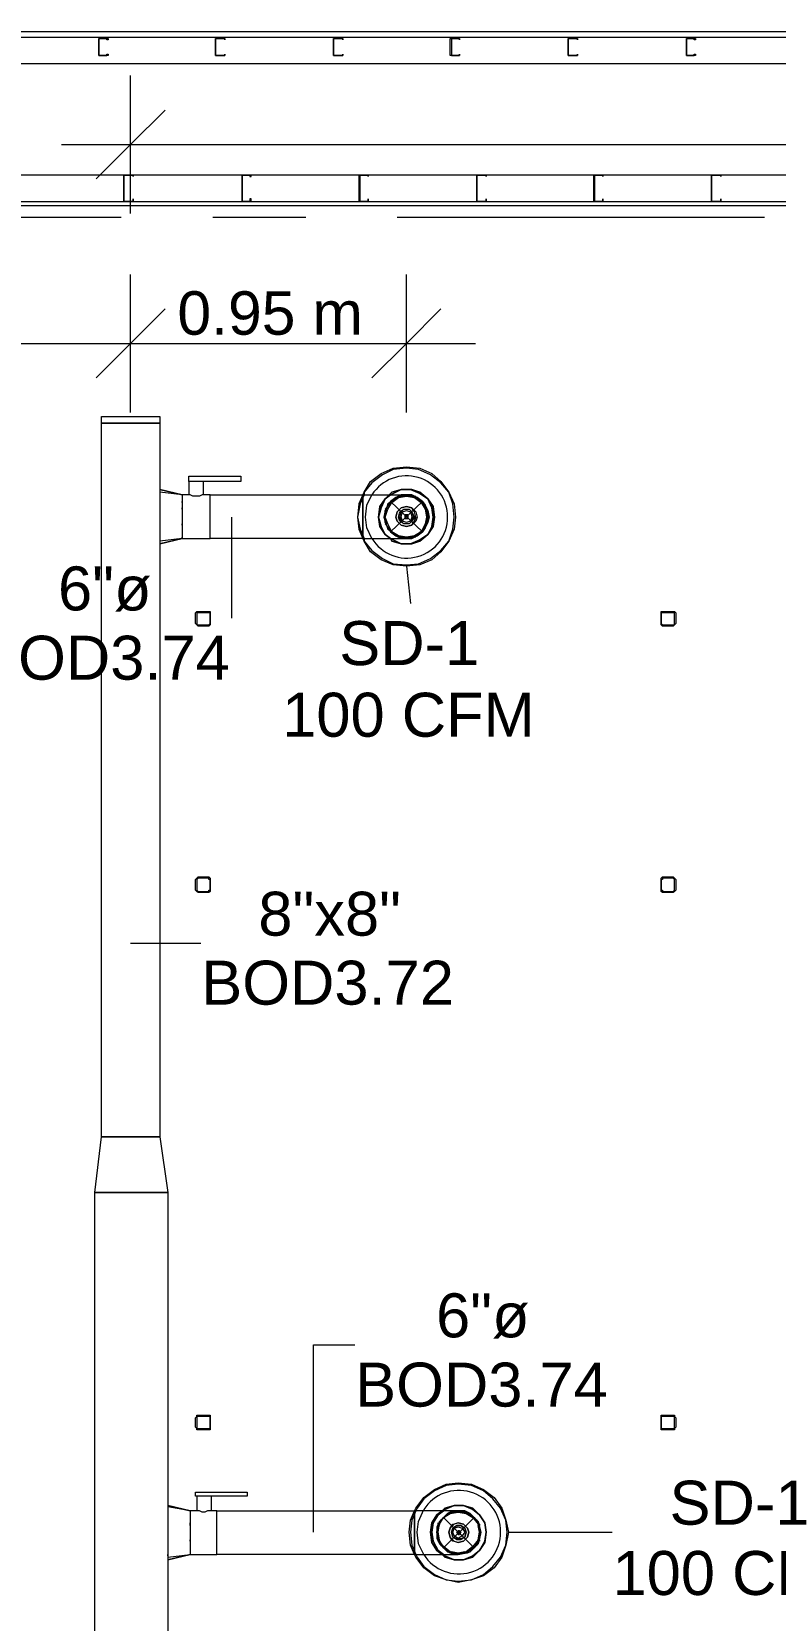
# Model space of a CAD drawing. Header units: metres. Extents: x -2 to 237, y -8 to 52.
# Drawn here: x 36.29 to 38.86, y 28.18 to 33.67 of the extents above; entities that cross this region are included whole.
import ezdxf

# ---------------------------------------------------------------- set-up
doc = ezdxf.new("R2010")
doc.units = ezdxf.units.M
doc.layers.add('HVAC - Ductos', color=5, linetype='Continuous', lineweight=0)
doc.layers.add('PDF2_Text', color=7, linetype='Continuous', lineweight=0)
doc.layers.add('PDF2_Geometry', color=7, linetype='Continuous', lineweight=0, true_color=0xaaaaaa)
doc.styles.add('PDF Helvetica', font='')
doc.styles.get('PDF Helvetica').set_extended_font_data('Helvetica')

msp = doc.modelspace()

# ---------------------------------------------------------------- linework, layer by layer
at = {"layer": 'HVAC - Ductos', "lineweight": 0}
for points in [[(36.632, 33.0411), (36.632, 33.2796), (36.632, 33.5181)], [(36.7512, 33.3988), (36.632, 33.2796), (36.5127, 33.1604)], [(36.3935, 33.2796), (42.4015, 33.2796)], [(36.632, 32.3532), (36.632, 32.5917), (36.632, 32.8301)], [(37.5859, 32.3532), (37.5859, 32.5917), (37.5859, 32.8301)], [(36.7512, 32.7109), (36.632, 32.5917), (36.5127, 32.4724)], [(37.7051, 32.7109), (37.5859, 32.5917), (37.4666, 32.4724)], [(32.7199, 32.5917), (36.632, 32.5917), (37.8244, 32.5917)], [(36.7329, 32.0872), (36.8108, 32.0688), (36.8108, 32.0643), (36.8108, 32.0597), (36.8108, 32.0459), (36.8108, 32.0321), (36.8108, 32.0138), (36.8108, 31.9909), (36.8108, 31.9725), (36.8108, 31.9541), (36.8108, 31.9404), (36.8108, 31.9266), (36.8108, 31.9221), (36.8108, 31.9175), (36.9072, 31.9175), (36.9072, 31.9266), (36.9072, 31.9404), (36.9072, 31.9541), (36.9072, 31.9725), (36.9072, 31.9909), (36.9072, 32.0138), (36.9072, 32.0321), (36.9072, 32.0459), (36.9072, 32.0597), (36.9072, 32.0688), (37.4346, 32.0688), (37.4392, 32.078), (37.462, 32.1146), (37.4988, 32.1422), (37.54, 32.1606), (37.5859, 32.1652), (37.6317, 32.1606), (37.6731, 32.1422), (37.7051, 32.1146), (37.7327, 32.078), (37.751, 32.0367), (37.7556, 31.9909), (37.751, 31.9495), (37.7327, 31.9083), (37.7051, 31.8716), (37.6731, 31.8441), (37.6317, 31.8258), (37.5859, 31.8212), (37.54, 31.8258), (37.4988, 31.8441), (37.462, 31.8716), (37.4392, 31.9083), (37.4346, 31.9175), (36.9072, 31.9175), (36.9072, 31.9266), (36.9072, 31.9404), (36.9072, 31.9541), (36.9072, 31.9725), (36.9072, 31.9909), (36.9072, 32.0138), (36.9072, 32.0321), (36.9072, 32.0459), (36.9072, 32.0597), (36.9072, 32.0688), (36.8842, 32.0688), (36.8842, 32.1146), (36.8796, 32.1146), (36.8705, 32.1146), (36.8659, 32.1146), (36.8613, 32.1146), (36.8521, 32.1146), (36.8475, 32.1146), (36.8429, 32.1146), (36.8384, 32.1146), (36.8338, 32.1146), (36.8338, 32.0688), (36.8108, 32.0688), (36.7329, 32.078)], [(37.4392, 31.9175), (37.4392, 31.9083), (37.4666, 31.8762), (37.5034, 31.8487), (37.54, 31.8303), (37.5859, 31.8258), (37.6272, 31.8303), (37.6685, 31.8487), (37.7051, 31.8762), (37.7327, 31.9083), (37.7464, 31.9495), (37.751, 31.9909), (37.7464, 32.0367), (37.7327, 32.078), (37.7051, 32.1101), (37.6685, 32.1376), (37.6272, 32.156), (37.5859, 32.1606), (37.54, 32.156), (37.5034, 32.1376), (37.4666, 32.1101), (37.4392, 32.078), (37.4392, 32.0688)], [(36.8108, 32.0688), (36.7329, 32.0872), (36.7329, 32.0826), (36.7329, 32.078), (36.7329, 32.0688)], [(36.7329, 32.0643), (36.7329, 32.0459), (36.7329, 32.0413), (36.7329, 32.0367), (36.7329, 32.0275), (36.7329, 32.0138), (36.7329, 32.0092), (36.7329, 32.0046), (36.7329, 31.9817), (36.7329, 31.9771), (36.7329, 31.9725), (36.7329, 31.9587), (36.7329, 31.9495), (36.7329, 31.945)], [(36.8842, 32.0688), (36.8796, 32.0688), (36.8705, 32.0643), (36.8659, 32.0643), (36.8567, 32.0643), (36.8475, 32.0643), (36.8384, 32.0688), (36.8338, 32.0688)], [(37.4392, 32.0688), (37.4254, 32.0367), (37.4163, 31.9909), (37.4209, 31.9495), (37.4346, 31.9175)], [(37.4346, 32.0688), (37.4209, 32.0367), (37.4163, 31.9909), (37.4254, 31.9495), (37.4392, 31.9175)], [(37.4346, 31.9175), (37.4346, 31.9266), (37.4346, 31.9404), (37.4346, 31.9541), (37.4346, 31.9725), (37.4346, 31.9909), (37.4346, 32.0138), (37.4346, 32.0321), (37.4346, 32.0459), (37.4346, 32.0597), (37.4346, 32.0688), (37.4529, 32.0688), (37.4942, 32.0688), (37.5309, 32.0688), (37.563, 32.0688), (37.5813, 32.0688), (37.5859, 32.0688), (37.6043, 32.0688), (37.6226, 32.0597), (37.6409, 32.0459), (37.6501, 32.0321), (37.6593, 32.0138), (37.6639, 31.9909), (37.6593, 31.9725), (37.6501, 31.9541), (37.6409, 31.9404), (37.6226, 31.9266), (37.6043, 31.9175), (37.5859, 31.9175), (37.5813, 31.9175), (37.5859, 31.9175), (37.6043, 31.9175), (37.6226, 31.9266), (37.6409, 31.9404), (37.6501, 31.9541), (37.6593, 31.9725), (37.6639, 31.9909), (37.6593, 32.0138), (37.6501, 32.0321), (37.6409, 32.0459), (37.6226, 32.0597), (37.6043, 32.0688), (37.5859, 32.0688), (37.5768, 32.0688), (37.5859, 32.0688)], [(37.4346, 32.0688), (37.4346, 32.0597), (37.4346, 32.0459), (37.4346, 32.0321), (37.4346, 32.0138), (37.4346, 31.9909), (37.4346, 31.9725), (37.4346, 31.9541), (37.4346, 31.9404), (37.4346, 31.9266), (37.4346, 31.9175), (37.4758, 31.9175), (37.5171, 31.9175), (37.5492, 31.9175), (37.5722, 31.9175), (37.5859, 31.9175)], [(37.4666, 31.9175), (37.4483, 31.9541), (37.4437, 31.9909), (37.4483, 32.0321), (37.4666, 32.0688)], [(37.5126, 32.0184), (37.5171, 32.0229), (37.5354, 32.0459), (37.5492, 32.0551), (37.5676, 32.0643), (37.5859, 32.0688), (37.6043, 32.0643), (37.6226, 32.0551), (37.6363, 32.0459), (37.6501, 32.0321), (37.6547, 32.0138), (37.6593, 31.9909), (37.6547, 31.9725), (37.6501, 31.9541), (37.6363, 31.9404), (37.6226, 31.9312), (37.6043, 31.9221), (37.5859, 31.9175), (37.5676, 31.9221), (37.5492, 31.9312), (37.5354, 31.9404), (37.5171, 31.9633), (37.5126, 31.9679)], [(37.5768, 32.0688), (37.5676, 32.0688), (37.5492, 32.0597), (37.5309, 32.0459), (37.5217, 32.0321), (37.5126, 32.0138), (37.5217, 32.0321), (37.5354, 32.0459), (37.5538, 32.0597), (37.5584, 32.0643)], [(37.5584, 32.0597), (37.5859, 32.0688), (37.6088, 32.0597)], [(37.6134, 32.0643), (37.618, 32.0643)], [(37.618, 32.0597), (37.6363, 32.0459), (37.6501, 32.0229)], [(37.6547, 32.0229), (37.6547, 32.0184)], [(36.9805, 31.9909), (36.9805, 31.6423)], [(37.5171, 31.9679), (37.5126, 31.9909), (37.5126, 32.0138), (37.508, 31.9909), (37.5126, 31.9725), (37.5217, 31.9541), (37.5309, 31.9404), (37.5492, 31.9266), (37.5676, 31.9175), (37.5813, 31.9175)], [(37.5126, 31.9955), (37.5171, 32.0184)], [(37.6088, 31.9221), (37.5859, 31.9175), (37.5584, 31.9221), (37.5538, 31.9266), (37.5354, 31.9404), (37.5217, 31.9541), (37.5126, 31.9725), (37.5126, 31.9909)], [(37.6547, 32.0184), (37.6593, 31.9909), (37.6547, 31.9679)], [(37.6547, 31.9679), (37.6547, 31.9633)], [(36.7329, 31.9404), (36.7329, 31.9221)], [(36.8108, 31.9175), (36.8108, 31.9221), (36.8108, 31.9175), (36.7329, 31.9083)], [(36.7329, 31.9175), (36.7329, 31.9083), (36.7329, 31.9037), (36.7329, 31.8991)], [(36.7329, 31.8991), (36.8108, 31.9175), (36.7329, 31.8991)], [(37.618, 31.9221), (37.6134, 31.9221)], [(37.6501, 31.9633), (37.6363, 31.9404), (37.618, 31.9266)], [(37.5859, 31.8212), (37.5997, 31.6927)], [(36.632, 30.5187), (36.875, 30.5187)], [(37.2649, 28.4824), (37.2649, 29.129), (37.4071, 29.129)], [(36.7604, 28.5741), (36.8384, 28.5557), (36.8384, 28.5511), (36.8384, 28.5465), (36.8384, 28.5328), (36.8384, 28.5191), (36.8384, 28.5007), (36.8384, 28.4824), (36.8384, 28.4594), (36.8384, 28.4411), (36.8384, 28.4273), (36.8384, 28.4136), (36.8384, 28.409), (36.8384, 28.4044), (36.9301, 28.4044), (36.9301, 28.409), (36.9301, 28.4136), (36.9301, 28.4273), (36.9301, 28.4411), (36.9301, 28.4594), (36.9301, 28.4824), (36.9301, 28.5007), (36.9301, 28.5191), (36.9301, 28.5328), (36.9301, 28.5465), (36.9301, 28.5557), (37.6134, 28.5557), (37.618, 28.5649), (37.6455, 28.6016), (37.6823, 28.6291), (37.7235, 28.6474), (37.7648, 28.652), (37.8106, 28.6474), (37.8519, 28.6291), (37.8886, 28.6016), (37.9161, 28.5649), (37.9299, 28.5236), (37.9391, 28.4824), (37.9299, 28.4365), (37.9161, 28.3952), (37.8886, 28.3585), (37.8519, 28.331), (37.8106, 28.3173), (37.7648, 28.3081), (37.7235, 28.3173), (37.6823, 28.331), (37.6455, 28.3585), (37.618, 28.3952), (37.6134, 28.4044), (36.9301, 28.4044), (36.9301, 28.409), (36.9301, 28.4136), (36.9301, 28.4273), (36.9301, 28.4411), (36.9301, 28.4594), (36.9301, 28.4824), (36.9301, 28.5007), (36.9301, 28.5191), (36.9301, 28.5328), (36.9301, 28.5465), (36.9301, 28.5557), (36.9117, 28.5557), (36.9117, 28.6062), (36.9072, 28.6062), (36.9026, 28.6062), (36.898, 28.6062), (36.8934, 28.6062), (36.8842, 28.6062), (36.8796, 28.6062), (36.8705, 28.6062), (36.8659, 28.6062), (36.8613, 28.6062), (36.8613, 28.5557), (36.8384, 28.5557), (36.7604, 28.5695)], [(37.618, 28.4044), (37.6226, 28.3952), (37.6455, 28.3631), (37.6823, 28.3356), (37.7235, 28.3173), (37.7648, 28.3127), (37.8106, 28.3173), (37.8519, 28.3356), (37.884, 28.3631), (37.9115, 28.3952), (37.9299, 28.4365), (37.9345, 28.4824), (37.9299, 28.5236), (37.9115, 28.5649), (37.884, 28.597), (37.8519, 28.6245), (37.8106, 28.6429), (37.7648, 28.6474), (37.7235, 28.6429), (37.6823, 28.6245), (37.6455, 28.597), (37.6226, 28.5649), (37.618, 28.5557)], [(36.8384, 28.5557), (36.7604, 28.5741), (36.7604, 28.5695), (36.7604, 28.5649), (36.7604, 28.5557)], [(37.6455, 28.4044), (37.6272, 28.4411), (37.6226, 28.4824), (37.6272, 28.5191), (37.6455, 28.5603)], [(36.7604, 28.5511), (36.7604, 28.5328), (36.7604, 28.5282), (36.7604, 28.5236), (36.7604, 28.5145), (36.7604, 28.5007), (36.7604, 28.4961), (36.7604, 28.4915), (36.7604, 28.4686), (36.7604, 28.464), (36.7604, 28.4594), (36.7604, 28.4457), (36.7604, 28.4365), (36.7604, 28.4319), (36.7604, 28.4273), (36.7604, 28.409)], [(36.9117, 28.5557), (36.9072, 28.5557), (36.9026, 28.5557), (36.898, 28.5557), (36.8888, 28.5511), (36.8796, 28.5511), (36.8705, 28.5557), (36.8659, 28.5557), (36.8613, 28.5557)], [(37.6134, 28.4044), (37.5997, 28.4365), (37.5951, 28.4824), (37.5997, 28.5236), (37.6134, 28.5557)], [(37.618, 28.5557), (37.6043, 28.5236), (37.5997, 28.4824), (37.6043, 28.4365), (37.618, 28.4044)], [(37.7648, 28.5557), (37.7602, 28.5557), (37.7418, 28.5557), (37.7143, 28.5557), (37.6731, 28.5557), (37.6317, 28.5557), (37.6134, 28.5557), (37.6134, 28.5465), (37.6134, 28.5328), (37.6134, 28.5191), (37.6134, 28.5007), (37.6134, 28.4824), (37.6134, 28.4594), (37.6134, 28.4411), (37.6134, 28.4273), (37.6134, 28.4136), (37.6134, 28.409), (37.6134, 28.4044), (37.6593, 28.4044), (37.696, 28.4044), (37.7281, 28.4044), (37.751, 28.4044), (37.7648, 28.4044), (37.7602, 28.4044), (37.7648, 28.4044), (37.7877, 28.409), (37.806, 28.4136), (37.8198, 28.4273), (37.8336, 28.4411), (37.8382, 28.4594), (37.8428, 28.4824), (37.8382, 28.5007), (37.8336, 28.5191), (37.8198, 28.5328), (37.806, 28.5465), (37.7877, 28.5557), (37.7648, 28.5557), (37.7602, 28.5557), (37.7648, 28.5557), (37.7877, 28.5557), (37.806, 28.5465), (37.8198, 28.5328), (37.8336, 28.5191), (37.8382, 28.5007), (37.8428, 28.4824), (37.8382, 28.4594), (37.8336, 28.4411), (37.8198, 28.4273), (37.806, 28.4136), (37.7877, 28.409), (37.7648, 28.4044)], [(37.6134, 28.4044), (37.6134, 28.409), (37.6134, 28.4136), (37.6134, 28.4273), (37.6134, 28.4411), (37.6134, 28.4594), (37.6134, 28.4824), (37.6134, 28.5007), (37.6134, 28.5191), (37.6134, 28.5328), (37.6134, 28.5465), (37.6134, 28.5557)], [(37.7602, 28.5557), (37.7464, 28.5557), (37.7281, 28.5465), (37.7143, 28.5328), (37.7006, 28.5191), (37.6914, 28.5007), (37.6914, 28.4824), (37.6914, 28.4594), (37.7006, 28.4411), (37.7143, 28.4273), (37.7281, 28.4136), (37.7464, 28.409), (37.7602, 28.4044)], [(37.696, 28.4502), (37.696, 28.4548), (37.6914, 28.4824), (37.696, 28.5053), (37.696, 28.5099), (37.696, 28.5145)], [(37.7006, 28.4548), (37.696, 28.4824), (37.7006, 28.5099), (37.7143, 28.5328), (37.7372, 28.5465), (37.7648, 28.5511), (37.7923, 28.5465), (37.8152, 28.5328), (37.8336, 28.5099), (37.8382, 28.4824), (37.8336, 28.4548), (37.8382, 28.4824), (37.8336, 28.5053)], [(37.7006, 28.5099), (37.7143, 28.5328), (37.7372, 28.5465)], [(37.7327, 28.5511), (37.7372, 28.5511), (37.7418, 28.5511), (37.7648, 28.5557), (37.7923, 28.5511)], [(37.7923, 28.5511), (37.7969, 28.5511)], [(37.7969, 28.5465), (37.8198, 28.5328), (37.8336, 28.5099)], [(37.8336, 28.5145), (37.8382, 28.5099), (37.8382, 28.5053)], [(37.8336, 28.4548), (37.8152, 28.4319), (37.7923, 28.4136), (37.7648, 28.409), (37.7372, 28.4136), (37.7143, 28.4319), (37.7006, 28.4502), (37.7143, 28.4273), (37.7372, 28.4136)], [(37.8336, 28.4502), (37.8198, 28.4273), (37.7969, 28.4136)], [(37.8382, 28.4548), (37.8382, 28.4502), (37.8336, 28.4502)], [(37.9391, 28.4824), (38.2968, 28.4824)], [(36.7604, 28.3998), (36.7604, 28.4044), (36.7604, 28.3952), (36.8384, 28.4044)], [(36.7604, 28.386), (36.8384, 28.4044), (36.7604, 28.386)], [(37.7418, 28.409), (37.7372, 28.409), (37.7327, 28.4136)], [(37.7877, 28.4136), (37.7648, 28.409), (37.7418, 28.4136)], [(37.7969, 28.4136), (37.7969, 28.409), (37.7923, 28.409)], [(36.7604, 28.3906), (36.7604, 28.386)]]:
    msp.add_lwpolyline(points, dxfattribs=at)
for points in [[(36.7329, 32.3165), (36.531, 32.3165), (36.531, 32.3394), (36.7329, 32.3394)], [(36.531, 29.8491), (36.531, 32.3165), (36.7329, 32.3165), (36.7329, 29.8491)], [(37.0126, 32.133), (37.0126, 32.1146), (36.8338, 32.1146), (36.8338, 32.133)], [(37.5309, 32.0688), (37.54, 32.0734), (37.5676, 32.0872), (37.5997, 32.0872), (37.6317, 32.0734), (37.6593, 32.0551), (37.6731, 32.0229), (37.6777, 31.9909), (37.6731, 31.9587), (37.6593, 31.9312), (37.6317, 31.9129), (37.5997, 31.8991), (37.5676, 31.8991), (37.54, 31.9129), (37.5309, 31.9175), (37.5354, 31.9083), (37.5676, 31.8991), (37.6043, 31.8991), (37.6317, 31.9083), (37.6593, 31.9312), (37.6777, 31.9587), (37.6823, 31.9909), (37.6777, 32.0275), (37.6593, 32.0551), (37.6317, 32.078), (37.6043, 32.0872), (37.5676, 32.0872), (37.5354, 32.078), (37.5263, 32.0688), (37.5354, 32.078), (37.5676, 32.0872), (37.6043, 32.0872), (37.6317, 32.078), (37.6593, 32.0551), (37.6777, 32.0275), (37.6823, 31.9909), (37.6777, 31.9587), (37.6593, 31.9312), (37.6317, 31.9083), (37.6043, 31.8991), (37.5676, 31.8991), (37.5354, 31.9083), (37.5309, 31.9175), (37.54, 31.9129), (37.5676, 31.8991), (37.5997, 31.8991), (37.6317, 31.9129), (37.6593, 31.9312), (37.6731, 31.9587), (37.6777, 31.9909), (37.6731, 32.0229), (37.6593, 32.0551), (37.6317, 32.0734), (37.5997, 32.0872), (37.5676, 32.0872), (37.54, 32.0734)], [(36.8108, 32.0413), (36.8108, 32.0459)], [(36.8108, 32.0184), (36.8108, 32.0229)], [(37.4942, 31.9587), (37.4896, 31.9909), (37.4942, 32.0275), (37.5126, 32.0551), (37.5263, 32.0688), (37.5126, 32.0551), (37.4942, 32.0275), (37.4896, 31.9909), (37.4942, 31.9587), (37.5126, 31.9312), (37.5309, 31.9175), (37.5126, 31.9312)], [(37.4896, 31.9909), (37.4988, 31.9587), (37.5126, 31.9312), (37.4988, 31.9587), (37.4896, 31.9909), (37.4988, 32.0229)], [(37.5126, 32.0551), (37.4988, 32.0229), (37.5126, 32.0551), (37.5309, 32.0688)], [(37.6501, 31.9679), (37.6363, 31.9404), (37.6134, 31.9266), (37.5859, 31.9221), (37.5584, 31.9266), (37.5354, 31.9404), (37.5217, 31.9679), (37.5126, 31.9909), (37.5217, 32.0184), (37.5354, 32.0413), (37.5584, 32.0597), (37.5859, 32.0643), (37.6134, 32.0597), (37.6363, 32.0413), (37.6501, 32.0184), (37.6547, 31.9909)], [(37.5676, 32.0229), (37.5538, 32.0092), (37.5492, 31.9909), (37.5538, 32.0092), (37.5676, 32.0229), (37.5859, 32.0275), (37.6043, 32.0229), (37.618, 32.0092), (37.6226, 31.9909), (37.618, 31.9771), (37.6043, 31.9633), (37.5859, 31.9587), (37.5676, 31.9633), (37.5538, 31.9771), (37.5492, 31.9909), (37.5538, 31.9771), (37.5676, 31.9633), (37.5859, 31.9587), (37.6043, 31.9633), (37.6134, 31.9771), (37.618, 31.9909), (37.6134, 32.0092), (37.6043, 32.0229), (37.5859, 32.0275)], [(36.8108, 31.9633), (36.8108, 31.9679)], [(37.6043, 31.9771), (37.5951, 31.9679), (37.5768, 31.9679), (37.563, 31.9771), (37.5584, 31.9909), (37.563, 32.0092), (37.5768, 32.0184), (37.5951, 32.0184), (37.6043, 32.0092), (37.6134, 31.9909)], [(37.6043, 31.9771), (37.5951, 31.9679), (37.5768, 31.9679), (37.5676, 31.9771), (37.563, 31.9909), (37.5676, 32.0092), (37.5768, 32.0184), (37.5951, 32.0184), (37.6043, 32.0092), (37.6088, 31.9909)], [(37.5997, 31.9771), (37.5859, 31.9725), (37.5722, 31.9771), (37.5676, 31.9909), (37.5722, 32.0092), (37.5859, 32.0138), (37.5997, 32.0092), (37.6043, 31.9909)], [(37.5813, 31.9955), (37.5813, 31.9909), (37.5813, 32), (37.5905, 32), (37.5905, 31.9909), (37.5905, 31.9955)], [(37.5905, 31.9863), (37.5905, 31.9909), (37.5905, 31.9863), (37.5813, 31.9863), (37.5813, 31.9909), (37.5813, 31.9863)], [(37.5309, 31.9175), (37.5126, 31.9312)], [(36.7329, 29.8491), (36.7604, 29.6564), (36.5081, 29.6564), (36.531, 29.8491)], [(36.5081, 25.4463), (36.5081, 29.6564), (36.7604, 29.6564), (36.7604, 25.4463)], [(37.0355, 28.6199), (37.0355, 28.6062), (36.8567, 28.6062), (36.8567, 28.6199)], [(37.7097, 28.4044), (37.7189, 28.3952), (37.751, 28.386), (37.7831, 28.386), (37.8152, 28.3952), (37.8382, 28.4182), (37.8565, 28.4457), (37.8611, 28.4824), (37.8565, 28.5145), (37.8382, 28.5419), (37.8152, 28.5649), (37.7831, 28.5741), (37.751, 28.5741), (37.7189, 28.5649), (37.7097, 28.5557), (37.7189, 28.5649), (37.751, 28.5741), (37.7831, 28.5741), (37.8152, 28.5649), (37.8382, 28.5419), (37.8565, 28.5145), (37.8611, 28.4824), (37.8565, 28.4502), (37.8382, 28.4182), (37.8152, 28.3998), (37.7831, 28.386), (37.751, 28.386), (37.7189, 28.3998), (37.7143, 28.4044), (37.7189, 28.3998), (37.751, 28.386), (37.7831, 28.386), (37.8152, 28.3998), (37.8382, 28.4182), (37.8565, 28.4502), (37.8611, 28.4824), (37.8565, 28.5145), (37.8382, 28.5419), (37.8152, 28.5603), (37.7831, 28.5741), (37.751, 28.5741), (37.7189, 28.5603), (37.7143, 28.5557), (37.7189, 28.5603), (37.751, 28.5741), (37.7831, 28.5741), (37.8152, 28.5603), (37.8382, 28.5419), (37.8565, 28.5145), (37.8611, 28.4824), (37.8565, 28.4457), (37.8382, 28.4182), (37.8152, 28.3952), (37.7831, 28.386), (37.751, 28.386), (37.7189, 28.3952)], [(36.8384, 28.5053), (36.8384, 28.5099), (36.8384, 28.5145), (36.8384, 28.5099)], [(37.6914, 28.4182), (37.6731, 28.4457), (37.6685, 28.4824), (37.6731, 28.5145), (37.6914, 28.5419), (37.7097, 28.5557), (37.6914, 28.5419), (37.6731, 28.5145), (37.6685, 28.4824), (37.6731, 28.4457), (37.6914, 28.4182), (37.7097, 28.4044)], [(37.6731, 28.4824), (37.6777, 28.4502), (37.696, 28.4182), (37.7143, 28.4044), (37.696, 28.4182), (37.6777, 28.4502), (37.6731, 28.4824), (37.6777, 28.5145)], [(37.696, 28.5419), (37.6777, 28.5145), (37.696, 28.5419), (37.7143, 28.5557)], [(37.8382, 28.464), (37.829, 28.4457), (37.8198, 28.4273), (37.8015, 28.4182), (37.7831, 28.409), (37.7648, 28.409), (37.7464, 28.409), (37.7281, 28.4182), (37.7143, 28.4273), (37.7006, 28.4457), (37.696, 28.464), (37.6914, 28.4824), (37.696, 28.5007), (37.7006, 28.5191), (37.7143, 28.5328), (37.7281, 28.5465), (37.7464, 28.5511), (37.7648, 28.5557), (37.7831, 28.5511), (37.8015, 28.5465), (37.8198, 28.5328), (37.829, 28.5191), (37.8382, 28.5007), (37.8382, 28.4824)], [(37.7372, 28.4961), (37.7327, 28.4824), (37.7372, 28.4961), (37.7464, 28.5099), (37.7648, 28.5145), (37.7831, 28.5099), (37.7969, 28.4961), (37.8015, 28.4824), (37.7969, 28.4961), (37.7831, 28.5099), (37.7648, 28.5145), (37.751, 28.5099)], [(37.7464, 28.4961), (37.7418, 28.4824), (37.7464, 28.4961), (37.7602, 28.5053), (37.774, 28.5053), (37.7877, 28.4961), (37.7923, 28.4824), (37.7877, 28.4961), (37.774, 28.5053), (37.7602, 28.5053)], [(36.8384, 28.4502), (36.8384, 28.4548)], [(37.7969, 28.464), (37.8015, 28.4824), (37.7969, 28.464), (37.7831, 28.4502), (37.7648, 28.4457), (37.7464, 28.4502), (37.7372, 28.464), (37.7327, 28.4824), (37.7372, 28.464), (37.751, 28.4502), (37.7648, 28.4457), (37.7831, 28.4502)], [(37.7877, 28.464), (37.7923, 28.4824), (37.7877, 28.464), (37.774, 28.4548), (37.7602, 28.4548), (37.7464, 28.464), (37.7418, 28.4824), (37.7464, 28.464), (37.7602, 28.4594), (37.774, 28.4594)], [(37.7785, 28.4686), (37.7648, 28.4594), (37.751, 28.4686), (37.7464, 28.4824), (37.751, 28.4961), (37.7648, 28.5007), (37.7785, 28.4961), (37.7877, 28.4824)], [(37.7694, 28.487), (37.7648, 28.487), (37.7602, 28.4824), (37.7648, 28.487), (37.7694, 28.487), (37.774, 28.4824), (37.7694, 28.4732), (37.7648, 28.4732), (37.7602, 28.4824), (37.7648, 28.4778), (37.7694, 28.4778), (37.7694, 28.4824)]]:
    msp.add_lwpolyline(points, close=True, dxfattribs=at)
for points in [[(37.4666, 31.9175, 0.758486), (37.7281, 31.9909, 0.752887), (37.4666, 32.0688)], [(37.6455, 28.4044, 0.751954), (37.9115, 28.4824, 0.743378), (37.6455, 28.5603)]]:
    msp.add_lwpolyline(points, format="xyb", dxfattribs=at)
at = {"layer": 'PDF2_Geometry', "lineweight": 0}
for points in [[(38.9022, 33.6694), (36.2238, 33.6694), (36.2238, 33.5593), (38.9022, 33.5593)], [(36.5219, 33.5869), (36.5219, 33.6465), (36.554, 33.6465), (36.554, 33.6419), (36.5494, 33.6419), (36.5494, 33.6465), (36.5219, 33.6465), (36.5219, 33.5869), (36.5494, 33.5869), (36.5494, 33.5915), (36.554, 33.5915), (36.554, 33.5869)], [(36.9301, 33.5869), (36.9255, 33.5869), (36.9255, 33.6465), (36.9301, 33.6465), (36.9576, 33.6465), (36.9576, 33.6419), (36.9576, 33.6465), (36.9301, 33.6465), (36.9255, 33.6465), (36.9255, 33.5869), (36.9301, 33.5869), (36.9576, 33.5869)], [(37.3337, 33.5869), (37.3337, 33.6465), (37.3657, 33.6465), (37.3657, 33.6419), (37.3657, 33.6465), (37.3337, 33.6465), (37.3337, 33.5869), (37.3657, 33.5869)], [(37.7418, 33.5869), (37.7372, 33.5869), (37.7372, 33.6465), (37.7418, 33.6465), (37.7694, 33.6465), (37.7694, 33.6419), (37.7694, 33.6465), (37.7418, 33.6465), (37.7418, 33.5869), (37.7694, 33.5869)], [(38.1454, 33.5869), (38.1454, 33.6465), (38.1776, 33.6465), (38.1776, 33.6419), (38.1776, 33.6465), (38.1454, 33.6465), (38.1454, 33.5869), (38.1776, 33.5869)], [(38.5536, 33.5869), (38.5536, 33.6465), (38.5857, 33.6465), (38.5857, 33.6419), (38.5811, 33.6419), (38.5811, 33.6465), (38.5536, 33.6465), (38.5536, 33.5869), (38.5811, 33.5869), (38.5811, 33.5915), (38.5857, 33.5915), (38.5857, 33.5869)], [(36.9576, 33.5915), (36.9576, 33.5869)], [(37.3657, 33.5915), (37.3657, 33.5869)], [(37.7694, 33.5915), (37.7694, 33.5869)], [(38.1776, 33.5915), (38.1776, 33.5869)], [(38.9022, 33.1741), (36.2238, 33.1741), (36.2238, 33.0824), (36.2238, 33.0686), (38.9022, 33.0686)], [(36.6411, 33.1741), (36.6136, 33.1741), (36.609, 33.1741), (36.609, 33.0824), (36.6136, 33.0824), (36.6411, 33.0824), (36.6411, 33.0916), (36.6411, 33.0824), (36.6136, 33.0824), (36.609, 33.0824), (36.609, 33.1741), (36.6136, 33.1741), (36.6411, 33.1741), (36.6411, 33.1695)], [(37.0493, 33.1741), (37.0172, 33.1741), (37.0172, 33.0824), (37.0493, 33.0824), (37.0493, 33.0916), (37.0447, 33.0916), (37.0447, 33.0824), (37.0172, 33.0824), (37.0172, 33.1741), (37.0447, 33.1741), (37.0447, 33.1695), (37.0493, 33.1695)], [(37.4529, 33.1741), (37.4254, 33.1741), (37.4209, 33.1741), (37.4209, 33.0824), (37.4254, 33.0824), (37.4529, 33.0824), (37.4529, 33.0916), (37.4529, 33.0824), (37.4254, 33.0824), (37.4254, 33.1741), (37.4529, 33.1741), (37.4529, 33.1695)], [(37.8611, 33.1741), (37.829, 33.1741), (37.829, 33.0824), (37.8611, 33.0824), (37.8611, 33.0916), (37.8611, 33.0824), (37.829, 33.0824), (37.829, 33.1741), (37.8611, 33.1741), (37.8611, 33.1695)], [(38.2647, 33.1741), (38.2372, 33.1741), (38.2326, 33.1741), (38.2326, 33.0824), (38.2372, 33.0824), (38.2647, 33.0824), (38.2647, 33.0916), (38.2647, 33.0824), (38.2372, 33.0824), (38.2372, 33.1741), (38.2647, 33.1741), (38.2647, 33.1695)], [(38.6729, 33.1741), (38.6453, 33.1741), (38.6407, 33.1741), (38.6407, 33.0824), (38.6453, 33.0824), (38.6729, 33.0824), (38.6729, 33.0916), (38.6729, 33.0824), (38.6453, 33.0824), (38.6407, 33.0824), (38.6407, 33.1741), (38.6453, 33.1741), (38.6729, 33.1741), (38.6729, 33.1695)], [(36.8567, 31.6607), (36.8613, 31.6652), (36.8659, 31.6652), (36.9026, 31.6652), (36.9072, 31.6652), (36.9072, 31.6607), (36.9072, 31.6239), (36.9072, 31.6194), (36.9026, 31.6148), (36.8659, 31.6148), (36.8613, 31.6194), (36.8567, 31.6239)], [(36.8659, 31.6194), (36.9026, 31.6194), (36.9072, 31.6239), (36.9072, 31.6607), (36.9026, 31.6607), (36.8659, 31.6607), (36.8613, 31.6607), (36.8613, 31.6239), (36.8613, 31.6194)], [(38.4665, 31.6607), (38.4665, 31.6652), (38.471, 31.6652), (38.5078, 31.6652), (38.5124, 31.6652), (38.517, 31.6607), (38.517, 31.6239), (38.5124, 31.6194), (38.5078, 31.6148), (38.471, 31.6148), (38.4665, 31.6194), (38.4665, 31.6239)], [(38.471, 31.6194), (38.5078, 31.6194), (38.5124, 31.6194), (38.5124, 31.6239), (38.5124, 31.6607), (38.5078, 31.6607), (38.471, 31.6607), (38.4665, 31.6607), (38.4665, 31.6239)], [(36.8567, 30.7388), (36.8613, 30.7434), (36.8659, 30.748), (36.9026, 30.748), (36.9072, 30.7434), (36.9072, 30.7388), (36.9072, 30.7021), (36.9072, 30.6975), (36.9026, 30.6929), (36.8659, 30.6929), (36.8613, 30.6975), (36.8567, 30.7021)], [(36.8659, 30.6975), (36.9026, 30.6975), (36.9026, 30.7021), (36.9072, 30.7021), (36.9072, 30.7388), (36.9026, 30.7388), (36.9026, 30.7434), (36.8659, 30.7434), (36.8613, 30.7388), (36.8613, 30.7021)], [(38.471, 30.6975), (38.5078, 30.6975), (38.5124, 30.7021), (38.5124, 30.7388), (38.5078, 30.7434), (38.471, 30.7434), (38.471, 30.7388), (38.4665, 30.7388), (38.4665, 30.7434), (38.471, 30.748), (38.5078, 30.748), (38.5124, 30.7434), (38.517, 30.7388), (38.517, 30.7021), (38.5124, 30.6975), (38.5078, 30.6929), (38.471, 30.6929), (38.4665, 30.6975), (38.4665, 30.7021), (38.471, 30.7021)], [(36.8567, 28.8768), (36.8613, 28.8813), (36.8613, 28.8859), (36.8659, 28.8859), (36.9026, 28.8859), (36.9072, 28.8859), (36.9072, 28.8813), (36.9072, 28.8768), (36.9072, 28.8447), (36.9072, 28.8401), (36.9072, 28.8355), (36.9026, 28.8355), (36.8659, 28.8355), (36.8613, 28.8355), (36.8613, 28.8401), (36.8567, 28.8447)], [(36.8659, 28.8401), (36.9026, 28.8401), (36.9072, 28.8401), (36.9072, 28.8447), (36.9072, 28.8768), (36.9072, 28.8813), (36.9026, 28.8813), (36.8659, 28.8813), (36.8613, 28.8813), (36.8613, 28.8768), (36.8613, 28.8447), (36.8613, 28.8401)], [(38.471, 28.8401), (38.5078, 28.8401), (38.5124, 28.8401), (38.5124, 28.8447), (38.5124, 28.8768), (38.5124, 28.8813), (38.5078, 28.8813), (38.471, 28.8813), (38.4665, 28.8813), (38.4665, 28.8768), (38.4665, 28.8813), (38.4665, 28.8859), (38.471, 28.8859), (38.5078, 28.8859), (38.5124, 28.8859), (38.5124, 28.8813), (38.517, 28.8768), (38.517, 28.8447), (38.5124, 28.8401), (38.5124, 28.8355), (38.5078, 28.8355), (38.471, 28.8355), (38.4665, 28.8355), (38.4665, 28.8401), (38.4665, 28.8447), (38.4665, 28.8401)]]:
    msp.add_lwpolyline(points, close=True, dxfattribs=at)
for points in [[(36.2238, 33.651), (38.9022, 33.651)], [(36.233, 33.0824), (36.6136, 33.0824)], [(36.6411, 33.0824), (37.0172, 33.0824)], [(37.0493, 33.0824), (37.4254, 33.0824)], [(37.4529, 33.0824), (37.829, 33.0824)], [(37.8611, 33.0824), (38.2372, 33.0824)], [(38.2647, 33.0824), (38.6453, 33.0824)], [(38.6729, 33.0824), (38.9022, 33.0824)], [(36.5998, 33.0274), (35.3294, 33.0274)], [(37.2374, 33.0274), (36.9163, 33.0274)], [(38.8242, 33.0274), (37.5538, 33.0274)], [(38.4665, 30.7021), (38.4665, 30.7388), (38.4665, 30.7021)], [(38.4665, 28.8447), (38.4665, 28.8768), (38.4665, 28.8447)]]:
    msp.add_lwpolyline(points, dxfattribs=at)
at = {"layer": 'PDF2_Geometry', "color": 254, "lineweight": 0, "true_color": 0xd2d2d2}
for points in [[(37.352, 33.5869), (37.3566, 33.5869)], [(37.4437, 33.1741), (37.4483, 33.1741)], [(37.0172, 33.1236), (37.0172, 33.1282)], [(37.4209, 33.1512), (37.4254, 33.1512)], [(37.8611, 33.0824), (37.8611, 33.087)]]:
    msp.add_lwpolyline(points, dxfattribs=at)
at = {"layer": 'PDF2_Geometry', "color": 8, "lineweight": 0, "true_color": 0x808080}
for points in [[(37.6455, 32.0367), (37.6088, 32.0643), (37.563, 32.0643), (37.5217, 32.0367), (37.508, 31.9909), (37.5217, 31.9495), (37.563, 31.9221), (37.6088, 31.9221), (37.6455, 31.9495), (37.6639, 31.9909)], [(37.829, 28.5236), (37.7877, 28.5511), (37.7418, 28.5511), (37.7051, 28.5236), (37.6914, 28.4824), (37.7051, 28.4365), (37.7418, 28.409), (37.7877, 28.409), (37.829, 28.4365), (37.8428, 28.4824)]]:
    msp.add_lwpolyline(points, close=True, dxfattribs=at)
for points in [[(37.5309, 32.0459), (37.6409, 31.9404)], [(37.6409, 32.0459), (37.5309, 31.9404)], [(37.7143, 28.5328), (37.8198, 28.4273)], [(37.8198, 28.5328), (37.7143, 28.4273)]]:
    msp.add_lwpolyline(points, dxfattribs=at)

# ---------------------------------------------------------------- texts
at = {"layer": 'PDF2_Text', "lineweight": 0, "attachment_point": 4, "style": 'PDF Helvetica'}
for s, insert, char_height in [('0.95 m', (36.7938, 32.696), 0.15017), ('6"ø', (36.381, 31.7427), 0.15205), ('BOD3.74', (36.1013, 31.5042), 0.15205), ('SD-1', (37.3534, 31.5547), 0.15205), ('100 CFM', (37.1561, 31.307), 0.15205), ('8"x8"', (37.0736, 30.6191), 0.15205), ('BOD3.72', (36.8764, 30.3806), 0.15205), ('6"ø', (37.6882, 29.2294), 0.15205), ('BOD3.74', (37.4084, 28.9909), 0.15205), ('SD-1', (38.4954, 28.5827), 0.15205), ('100 CFM', (38.2982, 28.3396), 0.15205)]:
    msp.add_mtext(s, dxfattribs=dict(at, insert=insert, char_height=char_height))

doc.saveas('drawing.dxf')
